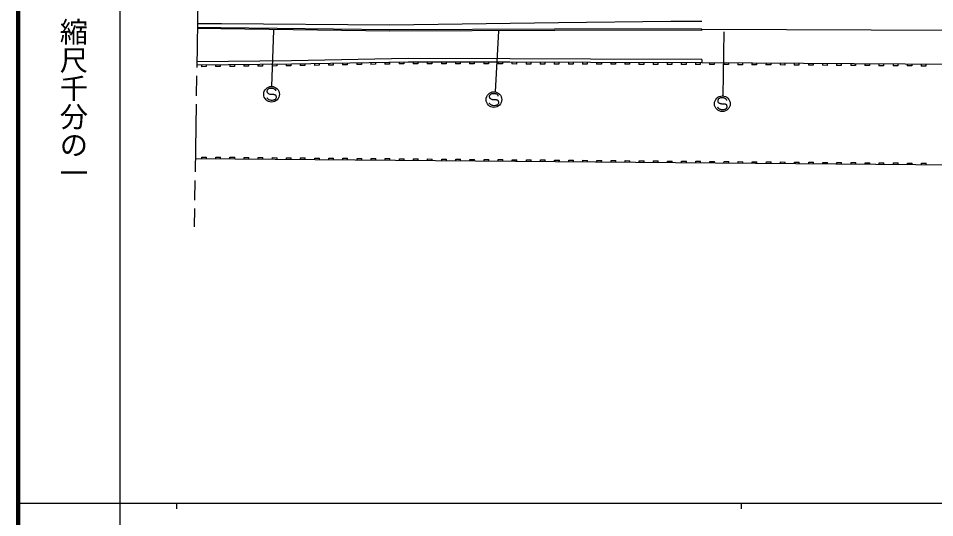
# Model space of a CAD drawing. Units: millimetres, scale not verified. Extents: x 40000 to 680000, y 20000 to 380000.
# Drawn here: x 40000 to 202302, y 202409 to 290904 of the extents above; entities that cross this region are included whole.
import ezdxf
from ezdxf.enums import TextEntityAlignment as Align

# ---------------------------------------------------------------- set-up
doc = ezdxf.new("R2010")
doc.units = ezdxf.units.MM
doc.header["$LTSCALE"] = 1000
doc.linetypes.add('CHAIN', pattern=[18.5, 12, -1.5, 3.5, -1.5])
for name, color, linetype, lineweight in [('M-BGD', 7, 'Continuous', 25), ('M-BGD-EXST', 7, 'Continuous', 25), ('M-STR-STRC', 7, 'Continuous', 25), ('M-STR-STRD', 7, 'Continuous', 25), ('M-TTL', 2, 'Continuous', 140), ('M-TTL-BAND', 7, 'Continuous', 25)]:
    doc.layers.add(name, color=color, linetype=linetype, lineweight=lineweight)
doc.styles.add('@ＭＳ ゴシック', font='')
doc.styles.get('@ＭＳ ゴシック').set_extended_font_data('@MS Gothic')

msp = doc.modelspace()

# ---------------------------------------------------------------- linework, layer by layer
at = {"layer": 'M-BGD'}
for p, q in [((71704, 289157), (75882, 289077)), ((71708, 289357), (75886, 289277)), ((75882, 289077), (105774, 288702)), ((75886, 289277), (105775, 288902)), ((105775, 288902), (135038, 289021)), ((161085, 288956), (135038, 289021)), ((161085, 288956), (244673, 288664)), ((161085, 288756), (161085, 288956)), ((105774, 288702), (135038, 288821)), ((161085, 288756), (135038, 288821)), ((88371, 282788), (71600, 282622)), ((88365, 283388), (71610, 283222)), ((72433, 282630), (72436, 282330)), ((73267, 282638), (73270, 282338)), ((74933, 282655), (74936, 282355)), ((75766, 282663), (75769, 282363)), ((77433, 282680), (77436, 282380)), ((78266, 282688), (78269, 282388)), ((79933, 282704), (79936, 282404)), ((80769, 282413), (79936, 282404)), ((80766, 282713), (80769, 282413)), ((82433, 282729), (82436, 282429)), ((83269, 282438), (82436, 282429)), ((83266, 282738), (83269, 282438)), ((84933, 282754), (84936, 282454)), ((85769, 282462), (84936, 282454)), ((85766, 282762), (85769, 282462)), ((87432, 282779), (87435, 282479)), ((88269, 282487), (87435, 282479)), ((88266, 282787), (88269, 282487)), ((109052, 283759), (88360, 283388)), ((109063, 283159), (88371, 282788)), ((89932, 282816), (89938, 282516)), ((90771, 282531), (89938, 282516)), ((90765, 282831), (90771, 282531)), ((92432, 282861), (92437, 282561)), ((93270, 282576), (92437, 282561)), ((93265, 282876), (93270, 282576)), ((94931, 282906), (94937, 282606)), ((95770, 282621), (94937, 282606)), ((95765, 282921), (95770, 282621)), ((97431, 282951), (97436, 282651)), ((98270, 282666), (97436, 282651)), ((98264, 282966), (98270, 282666)), ((99931, 282995), (99936, 282695)), ((100769, 282710), (99936, 282695)), ((100764, 283010), (100769, 282710)), ((102430, 283040), (102436, 282740)), ((103269, 282755), (102436, 282740)), ((103263, 283055), (103269, 282755)), ((104930, 283085), (104935, 282785)), ((105768, 282800), (104935, 282785)), ((105763, 283100), (105768, 282800)), ((107429, 283130), (107435, 282830)), ((108268, 282845), (107435, 282830)), ((108263, 283145), (108268, 282845)), ((127055, 283111), (109063, 283159)), ((127056, 283711), (109065, 283759)), ((109929, 283157), (109928, 282857)), ((110762, 282854), (109928, 282857)), ((110762, 283154), (110762, 282854)), ((112429, 283150), (112428, 282850)), ((113262, 282848), (112428, 282850)), ((113262, 283148), (113262, 282848)), ((114929, 283143), (114928, 282843)), ((115762, 282841), (114928, 282843)), ((115762, 283141), (115762, 282841)), ((117429, 283137), (117428, 282837)), ((118262, 282835), (117428, 282837)), ((118262, 283135), (118262, 282835)), ((119929, 283130), (119928, 282830)), ((120762, 282828), (119928, 282830)), ((120762, 283128), (120762, 282828)), ((122429, 283124), (122428, 282824)), ((123262, 282821), (122428, 282824)), ((123262, 283121), (123262, 282821)), ((124929, 283117), (124928, 282817)), ((125762, 282815), (124928, 282817)), ((125762, 283115), (125762, 282815)), ((141321, 283061), (127055, 283111)), ((141323, 283661), (127057, 283711)), ((127429, 283110), (127428, 282810)), ((128261, 282807), (127428, 282810)), ((128262, 283107), (128261, 282807)), ((129929, 283100), (129928, 282800)), ((130761, 282798), (129928, 282800)), ((130762, 283098), (130761, 282798)), ((132429, 283092), (132428, 282792)), ((133261, 282789), (132428, 282792)), ((133262, 283089), (133261, 282789)), ((134929, 283083), (134928, 282783)), ((135761, 282780), (134928, 282783)), ((135762, 283080), (135761, 282780)), ((137429, 283075), (137428, 282775)), ((138261, 282772), (137428, 282775)), ((138262, 283072), (138261, 282772)), ((139929, 283066), (139928, 282766)), ((140761, 282763), (139928, 282766)), ((140762, 283063), (140761, 282763)), ((161037, 283034), (141321, 283061)), ((161038, 283634), (141322, 283661)), ((142429, 283060), (142429, 282760)), ((143262, 282759), (142429, 282760)), ((143262, 283059), (143262, 282759)), ((144929, 283056), (144929, 282756)), ((145762, 282755), (144929, 282756)), ((145762, 283055), (145762, 282755)), ((147429, 283052), (147429, 282752)), ((148262, 282751), (147429, 282752)), ((148262, 283051), (148262, 282751)), ((149929, 283049), (149929, 282749)), ((150762, 282748), (149929, 282749)), ((150762, 283048), (150762, 282748)), ((152429, 283046), (152429, 282746)), ((153262, 282745), (152429, 282746)), ((153262, 283045), (153262, 282745)), ((154929, 283042), (154929, 282742)), ((155762, 282741), (154929, 282742)), ((155762, 283041), (155762, 282741)), ((157429, 283039), (157429, 282739)), ((158262, 282738), (157429, 282739)), ((158262, 283038), (158262, 282738)), ((159929, 283036), (159929, 282736)), ((160762, 282735), (159929, 282736)), ((160762, 283035), (160762, 282735)), ((161038, 283634), (161037, 283034)), ((503052, 280548), (161037, 283034)), ((162429, 283024), (162427, 282724)), ((163260, 282718), (162427, 282724)), ((163262, 283018), (163260, 282718)), ((164929, 283006), (164927, 282706)), ((165760, 282700), (164927, 282706)), ((165762, 283000), (165760, 282700)), ((167429, 282988), (167427, 282687)), ((168260, 282681), (167427, 282687)), ((168262, 282982), (168260, 282681)), ((169929, 282970), (169927, 282668)), ((170760, 282662), (169927, 282668)), ((170762, 282964), (170760, 282662)), ((172429, 282951), (172426, 282650)), ((173260, 282644), (172426, 282650)), ((173262, 282945), (173260, 282644)), ((174929, 282933), (174926, 282632)), ((175760, 282625), (174926, 282632)), ((175762, 282927), (175760, 282625)), ((177429, 282915), (177426, 282613)), ((178260, 282607), (177426, 282613)), ((178262, 282909), (178260, 282607)), ((179928, 282897), (179926, 282595)), ((180760, 282589), (179926, 282595)), ((180762, 282891), (180760, 282589)), ((182428, 282879), (182426, 282576)), ((183259, 282570), (182426, 282576)), ((183262, 282873), (183259, 282570)), ((184928, 282861), (184926, 282558)), ((185759, 282552), (184926, 282558)), ((185762, 282855), (185759, 282552)), ((187428, 282842), (187426, 282539)), ((188259, 282533), (187426, 282539)), ((188262, 282836), (188259, 282533)), ((189928, 282824), (189926, 282521)), ((190759, 282515), (189926, 282521)), ((190762, 282818), (190759, 282515)), ((192428, 282806), (192426, 282502)), ((193259, 282496), (192426, 282502)), ((193261, 282800), (193259, 282496)), ((194928, 282788), (194926, 282484)), ((195759, 282478), (194926, 282484)), ((195761, 282782), (195759, 282478)), ((197428, 282770), (197426, 282466)), ((198259, 282459), (197426, 282466)), ((198261, 282764), (198259, 282459)), ((199928, 282752), (199926, 282447)), ((200759, 282441), (199926, 282447)), ((200761, 282745), (200759, 282441)), ((73270, 282338), (72436, 282330)), ((75769, 282363), (74936, 282355)), ((78269, 282388), (77436, 282380)), ((72489, 266020), (72492, 266320)), ((72492, 266320), (73325, 266312)), ((73322, 266012), (73325, 266312)), ((74989, 265998), (74991, 266298)), ((74991, 266298), (75825, 266291)), ((75822, 265991), (75825, 266291)), ((77489, 265977), (77491, 266277)), ((77491, 266277), (78325, 266270)), ((78322, 265970), (78325, 266270)), ((79989, 265955), (79991, 266255)), ((79991, 266255), (80825, 266248)), ((80822, 265948), (80825, 266248)), ((82489, 265934), (82491, 266234)), ((82491, 266234), (83324, 266227)), ((83322, 265927), (83324, 266227)), ((84989, 265913), (84991, 266213)), ((84991, 266213), (85824, 266206)), ((85822, 265906), (85824, 266206)), ((87488, 265891), (87491, 266191)), ((87491, 266191), (88324, 266184)), ((88322, 265884), (88324, 266184)), ((504140, 262328), (71335, 266029)), ((89988, 265870), (89991, 266170)), ((89991, 266170), (90824, 266163)), ((90822, 265863), (90824, 266163)), ((92488, 265849), (92491, 266149)), ((92491, 266149), (93324, 266141)), ((93322, 265841), (93324, 266141)), ((94988, 265827), (94991, 266127)), ((94991, 266127), (95824, 266120)), ((95821, 265820), (95824, 266120)), ((97488, 265806), (97491, 266106)), ((97491, 266106), (98324, 266099)), ((98321, 265799), (98324, 266099)), ((99988, 265784), (99991, 266084)), ((99991, 266084), (100824, 266077)), ((100821, 265777), (100824, 266077)), ((102488, 265763), (102490, 266063)), ((102490, 266063), (103324, 266056)), ((103321, 265756), (103324, 266056)), ((104988, 265742), (104990, 266042)), ((104990, 266042), (105824, 266035)), ((105821, 265735), (105824, 266035)), ((107488, 265720), (107490, 266020)), ((107490, 266020), (108324, 266013)), ((108321, 265713), (108324, 266013)), ((109988, 265699), (109990, 265999)), ((109990, 265999), (110823, 265992)), ((110821, 265692), (110823, 265992)), ((112488, 265678), (112490, 265977)), ((112490, 265977), (113323, 265970)), ((113321, 265670), (113323, 265970)), ((114987, 265656), (114990, 265956)), ((114990, 265956), (115823, 265949)), ((115821, 265649), (115823, 265949)), ((117487, 265635), (117490, 265935)), ((117490, 265935), (118323, 265928)), ((118321, 265628), (118323, 265928)), ((119987, 265613), (119990, 265913)), ((119990, 265913), (120823, 265906)), ((120821, 265606), (120823, 265906)), ((122487, 265592), (122490, 265892)), ((122490, 265892), (123323, 265885)), ((123320, 265585), (123323, 265885)), ((124987, 265571), (124990, 265871)), ((124990, 265871), (125823, 265863)), ((125820, 265563), (125823, 265863)), ((127487, 265549), (127490, 265849)), ((127490, 265849), (128323, 265842)), ((128320, 265542), (128323, 265842)), ((129987, 265528), (129989, 265828)), ((129989, 265828), (130823, 265821)), ((130820, 265521), (130823, 265821)), ((132487, 265506), (132489, 265806)), ((132489, 265806), (133323, 265799)), ((133320, 265499), (133323, 265799)), ((134987, 265485), (134989, 265785)), ((134989, 265785), (135823, 265778)), ((135820, 265478), (135823, 265778)), ((137487, 265464), (137489, 265764)), ((137489, 265764), (138322, 265757)), ((138320, 265457), (138322, 265757)), ((139987, 265442), (139989, 265742)), ((139989, 265742), (140822, 265735)), ((140820, 265435), (140822, 265735)), ((142486, 265421), (142489, 265721)), ((142489, 265721), (143322, 265714)), ((143320, 265414), (143322, 265714)), ((144986, 265400), (144989, 265700)), ((144989, 265700), (145822, 265692)), ((145820, 265392), (145822, 265692)), ((147486, 265378), (147489, 265678)), ((147489, 265678), (148322, 265671)), ((148320, 265371), (148322, 265671)), ((149986, 265357), (149989, 265657)), ((149989, 265657), (150822, 265650)), ((150819, 265350), (150822, 265650)), ((152486, 265335), (152489, 265635)), ((152489, 265635), (153322, 265628)), ((153319, 265328), (153322, 265628)), ((154986, 265314), (154989, 265614)), ((154989, 265614), (155822, 265607)), ((155819, 265307), (155822, 265607)), ((157486, 265293), (157488, 265593)), ((157488, 265593), (158322, 265585)), ((158319, 265286), (158322, 265585)), ((159986, 265271), (159988, 265571)), ((159988, 265571), (160822, 265564)), ((160819, 265264), (160822, 265564)), ((162486, 265250), (162488, 265550)), ((162488, 265550), (163322, 265543)), ((163319, 265243), (163322, 265543)), ((164986, 265228), (164988, 265528)), ((164988, 265528), (165821, 265521)), ((165819, 265221), (165821, 265521)), ((167486, 265207), (167488, 265507)), ((167488, 265507), (168321, 265500)), ((168319, 265200), (168321, 265500)), ((169985, 265186), (169988, 265486)), ((169988, 265486), (170821, 265479)), ((170819, 265179), (170821, 265479)), ((172485, 265164), (172488, 265464)), ((172488, 265464), (173321, 265457)), ((173319, 265157), (173321, 265457)), ((174985, 265143), (174988, 265443)), ((174988, 265443), (175821, 265436)), ((175819, 265136), (175821, 265436)), ((177485, 265122), (177488, 265422)), ((177488, 265422), (178321, 265414)), ((178318, 265114), (178321, 265414)), ((179985, 265100), (179988, 265400)), ((179988, 265400), (180821, 265393)), ((180818, 265093), (180821, 265393)), ((182485, 265079), (182488, 265379)), ((182488, 265379), (183321, 265372)), ((183318, 265072), (183321, 265372)), ((184985, 265057), (184987, 265357)), ((184987, 265357), (185821, 265350)), ((185818, 265050), (185821, 265350)), ((187485, 265036), (187487, 265336)), ((187487, 265336), (188321, 265329)), ((188318, 265029), (188321, 265329)), ((189985, 265015), (189987, 265315)), ((189987, 265315), (190821, 265308)), ((190818, 265008), (190821, 265308)), ((192485, 264993), (192487, 265293)), ((192487, 265293), (193320, 265286)), ((193318, 264986), (193320, 265286)), ((194984, 264972), (194987, 265272)), ((194987, 265272), (195820, 265265)), ((195818, 264965), (195820, 265265)), ((197484, 264951), (197487, 265251)), ((197487, 265251), (198320, 265243)), ((198318, 264943), (198320, 265243)), ((199984, 264929), (199987, 265229)), ((199987, 265229), (200820, 265222)), ((200818, 264922), (200820, 265222))]:
    msp.add_line(p, q, dxfattribs=at)
at = {"layer": 'M-BGD-EXST'}
for p, q in [((85169, 288788), (84851, 278830)), ((125027, 288686), (124441, 277873)), ((164936, 288534), (164780, 277147))]:
    msp.add_line(p, q, dxfattribs=at)
for points in [[(84134, 276691), (84127, 276702), (84120, 276712), (84113, 276723), (84107, 276734), (84101, 276745), (84095, 276756), (84089, 276767), (84084, 276778), (84080, 276790), (84076, 276802), (84075, 276805), (84075, 276809), (84074, 276812), (84073, 276816), (84072, 276820), (84072, 276823), (84071, 276827), (84070, 276830), (84069, 276834), (84069, 276838)], [(84482, 277492), (84517, 277485), (84552, 277478), (84587, 277472), (84623, 277466), (84658, 277460), (84693, 277455), (84729, 277451), (84764, 277447), (84799, 277444), (84835, 277442), (84864, 277441), (84893, 277440), (84923, 277440), (84952, 277441), (84981, 277441), (85011, 277442), (85040, 277442), (85069, 277442), (85099, 277442), (85128, 277442), (85144, 277441), (85161, 277441), (85177, 277440), (85193, 277439), (85209, 277438), (85226, 277436), (85242, 277434), (85258, 277432), (85274, 277430), (85290, 277428), (85300, 277426), (85309, 277424), (85319, 277422), (85329, 277420), (85338, 277418), (85348, 277416), (85357, 277414), (85367, 277411), (85376, 277408), (85385, 277405), (85394, 277403), (85402, 277400), (85410, 277397), (85419, 277394), (85427, 277391), (85435, 277387), (85443, 277384), (85451, 277380), (85459, 277377), (85467, 277373), (85475, 277369), (85483, 277365), (85491, 277361), (85499, 277357), (85507, 277352), (85515, 277348), (85522, 277343), (85530, 277338), (85537, 277333), (85544, 277327), (85549, 277323), (85553, 277319), (85558, 277315), (85563, 277310), (85567, 277306), (85572, 277302), (85576, 277297), (85580, 277292), (85585, 277288), (85589, 277283)], [(123864, 276551), (123899, 276544), (123934, 276538), (123969, 276531), (124005, 276525), (124040, 276520), (124075, 276514), (124111, 276510), (124146, 276506), (124182, 276503), (124217, 276501), (124246, 276500), (124276, 276499), (124305, 276499), (124334, 276500), (124363, 276500), (124393, 276501), (124422, 276501), (124452, 276501), (124481, 276501), (124510, 276501), (124527, 276500), (124543, 276500), (124559, 276499), (124575, 276498), (124591, 276497), (124608, 276495), (124624, 276493), (124640, 276491), (124656, 276489), (124672, 276487), (124682, 276485), (124691, 276483), (124701, 276481), (124711, 276479), (124720, 276477), (124730, 276475), (124739, 276473), (124749, 276470), (124758, 276467), (124767, 276465), (124776, 276462), (124784, 276459), (124792, 276456), (124801, 276453), (124809, 276450), (124817, 276447), (124825, 276443), (124833, 276440), (124841, 276436), (124849, 276432), (124857, 276428), (124865, 276424), (124873, 276420), (124881, 276416), (124889, 276411), (124897, 276407), (124904, 276402), (124912, 276397), (124919, 276392), (124926, 276386), (124931, 276382), (124935, 276378), (124940, 276374), (124945, 276369), (124949, 276365), (124954, 276361), (124958, 276356), (124962, 276352), (124967, 276347), (124971, 276342)], [(123516, 275750), (123509, 275761), (123502, 275771), (123495, 275782), (123489, 275793), (123483, 275804), (123477, 275815), (123471, 275826), (123466, 275837), (123462, 275849), (123459, 275861), (123458, 275864), (123457, 275868), (123456, 275871), (123455, 275875), (123454, 275879), (123454, 275882), (123453, 275886), (123452, 275890), (123452, 275893), (123451, 275897)], [(163973, 275011), (163966, 275021), (163960, 275032), (163953, 275043), (163946, 275054), (163940, 275065), (163934, 275076), (163929, 275087), (163924, 275098), (163920, 275110), (163916, 275122), (163915, 275125), (163914, 275129), (163913, 275132), (163912, 275136), (163912, 275139), (163911, 275143), (163910, 275147), (163910, 275150), (163909, 275154), (163908, 275158)], [(164321, 275812), (164356, 275805), (164392, 275798), (164427, 275792), (164462, 275786), (164497, 275780), (164533, 275775), (164568, 275771), (164603, 275767), (164639, 275764), (164674, 275762), (164704, 275761), (164733, 275760), (164762, 275760), (164791, 275760), (164821, 275761), (164850, 275761), (164880, 275762), (164909, 275762), (164938, 275762), (164968, 275762), (164984, 275761), (165000, 275761), (165016, 275760), (165033, 275759), (165049, 275757), (165065, 275756), (165081, 275754), (165097, 275752), (165113, 275750), (165129, 275747), (165139, 275746), (165149, 275744), (165158, 275742), (165168, 275740), (165178, 275738), (165187, 275736), (165197, 275733), (165206, 275731), (165215, 275728), (165225, 275725), (165233, 275723), (165242, 275720), (165250, 275717), (165258, 275714), (165266, 275711), (165274, 275707), (165282, 275704), (165291, 275700), (165299, 275697), (165307, 275693), (165315, 275689), (165323, 275685), (165331, 275681), (165339, 275677), (165346, 275672), (165354, 275668), (165362, 275663), (165369, 275658), (165376, 275652), (165383, 275647), (165388, 275643), (165393, 275639), (165397, 275635), (165402, 275630), (165407, 275626), (165411, 275621), (165415, 275617), (165420, 275612), (165424, 275608), (165428, 275603)]]:
    msp.add_lwpolyline(points, dxfattribs=at)
for centre in [(84851, 277442), (124233, 276501), (164691, 275762)]:
    msp.add_circle(centre, 1388, dxfattribs=at)
for centre, radius, start, end in [((84448, 277968), 414, 172.36814, 193.72008), ((84436, 277958), 403, 150.0708, 170.82171), ((84447, 277968), 413, 193.7824, 222.17001), ((84676, 277817), 682, 135.15085, 149.93667), ((84598, 278106), 618, 222.25697, 242.81644), ((84540, 277965), 481, 114.63796, 136.08554), ((84726, 278360), 902, 242.95506, 254.28289), ((84680, 277655), 821, 100.05395, 114.52623), ((84805, 276972), 1516, 90.54544, 100.1869), ((84831, 276744), 1744, 82.47698, 91.3279), ((84933, 277497), 984, 69.27414, 82.6429), ((85076, 277873), 582, 50.33996, 69.2792), ((85084, 277899), 556, 40.39427, 49.36849), ((84973, 277773), 723, 31.07407, 42.21432), ((85369, 278012), 261, 15.48494, 31.07407), ((85483, 278051), 141, 353.24514, 12.74605), ((124187, 276031), 1516, 90.54544, 100.1869), ((124213, 275803), 1744, 82.47698, 91.3279), ((84625, 277074), 623, 217.94831, 228.20445), ((84636, 277103), 652, 229.12381, 248.26742), ((84768, 277436), 1011, 248.31346, 261.14941), ((84873, 278119), 1701, 261.2217, 270.98278), ((84897, 278183), 1765, 270.15164, 279.41634), ((85022, 277421), 992, 279.49367, 291.46503), ((85168, 277050), 595, 291.45807, 309.06252), ((85239, 276956), 477, 309.52638, 337.1503), ((85232, 276961), 481, 0.82024, 42.03911), ((85228, 276950), 484, 338.2637, 2.05452), ((123830, 277027), 414, 172.36814, 193.72008), ((123818, 277017), 403, 150.0708, 170.82171), ((123829, 277027), 413, 193.7824, 222.17001), ((124058, 276877), 682, 135.15085, 149.93667), ((123980, 277166), 618, 222.25697, 242.81644), ((123922, 277024), 481, 114.63796, 136.08554), ((124108, 277419), 902, 242.95506, 254.28289), ((124062, 276715), 821, 100.05395, 114.52623), ((124315, 276556), 984, 69.27414, 82.6429), ((124458, 276933), 582, 50.33996, 69.2792), ((124467, 276958), 556, 40.39427, 49.36849), ((124355, 276832), 723, 31.07407, 42.21432), ((124614, 276020), 481, 0.82024, 42.03911), ((124751, 277071), 261, 15.48494, 31.07407), ((124865, 277110), 141, 353.24514, 12.74605), ((124611, 276009), 484, 338.2637, 2.05452), ((164287, 276288), 414, 172.36814, 193.72008), ((164275, 276278), 403, 150.0708, 170.82171), ((164287, 276288), 413, 193.7824, 222.17001), ((164516, 276137), 682, 135.15085, 149.93667), ((164438, 276426), 618, 222.25697, 242.81644), ((164379, 276285), 481, 114.63796, 136.08554), ((164519, 275975), 821, 100.05395, 114.52623), ((164644, 275292), 1516, 90.54544, 100.1869), ((164670, 275064), 1744, 82.47698, 91.3279), ((164773, 275817), 984, 69.27414, 82.6429), ((164915, 276193), 582, 50.33996, 69.2792), ((164924, 276219), 556, 40.39427, 49.36849), ((164812, 276093), 723, 31.07407, 42.21432), ((165209, 276332), 261, 15.48494, 31.07407), ((165323, 276370), 141, 353.24514, 12.74605), ((124007, 276133), 623, 217.94831, 228.20445), ((124019, 276162), 652, 229.12381, 248.26742), ((124151, 276495), 1011, 248.31346, 261.14941), ((124255, 277178), 1701, 261.2217, 270.98278), ((124279, 277242), 1765, 270.15164, 279.41634), ((124405, 276480), 992, 279.49367, 291.46503), ((124550, 276110), 595, 291.45807, 309.06252), ((124621, 276016), 477, 309.52638, 337.1503), ((164465, 275394), 623, 217.94831, 228.20445), ((164476, 275423), 652, 229.12381, 248.26742), ((164566, 276680), 902, 242.95506, 254.28289), ((164608, 275756), 1011, 248.31346, 261.14941), ((164712, 276439), 1701, 261.2217, 270.98278), ((164737, 276503), 1765, 270.15164, 279.41634), ((164862, 275741), 992, 279.49367, 291.46503), ((165008, 275370), 595, 291.45807, 309.06252), ((165079, 275276), 477, 309.52638, 337.1503), ((165071, 275281), 481, 0.82024, 42.03911), ((165068, 275270), 484, 338.2637, 2.05452)]:
    msp.add_arc(centre, radius, start, end, dxfattribs=at)
at = {"layer": 'M-STR-STRC'}
for p, q in [((75957, 289914), (71717, 289941)), ((105807, 289666), (75957, 289914)), ((135679, 290106), (105807, 289666)), ((155578, 290329), (135679, 290106)), ((161083, 290323), (155578, 290329))]:
    msp.add_line(p, q, dxfattribs=at)
at = {"layer": 'M-STR-STRD', "linetype": 'CHAIN'}
msp.add_line((71785, 294181), (71142, 253942), dxfattribs=at)
at = {"layer": 'M-TTL'}
msp.add_line((40000, 380000), (40000, 20000), dxfattribs=at)
at = {"layer": 'M-TTL-BAND'}
for p, q in [((58000, 370000), (58000, 20000)), ((40000, 205000), (579000, 205000)), ((68000, 205000), (68000, 204000)), ((168000, 205000), (168000, 204000))]:
    msp.add_line(p, q, dxfattribs=at)

# ---------------------------------------------------------------- texts
at = {"layer": 'M-TTL-BAND', "style": '@ＭＳ ゴシック'}
msp.add_text('縮尺千分の一', height=3666, rotation=270, dxfattribs=at).set_placement((49777, 261030), align=Align.MIDDLE_RIGHT)

doc.saveas('drawing.dxf')
